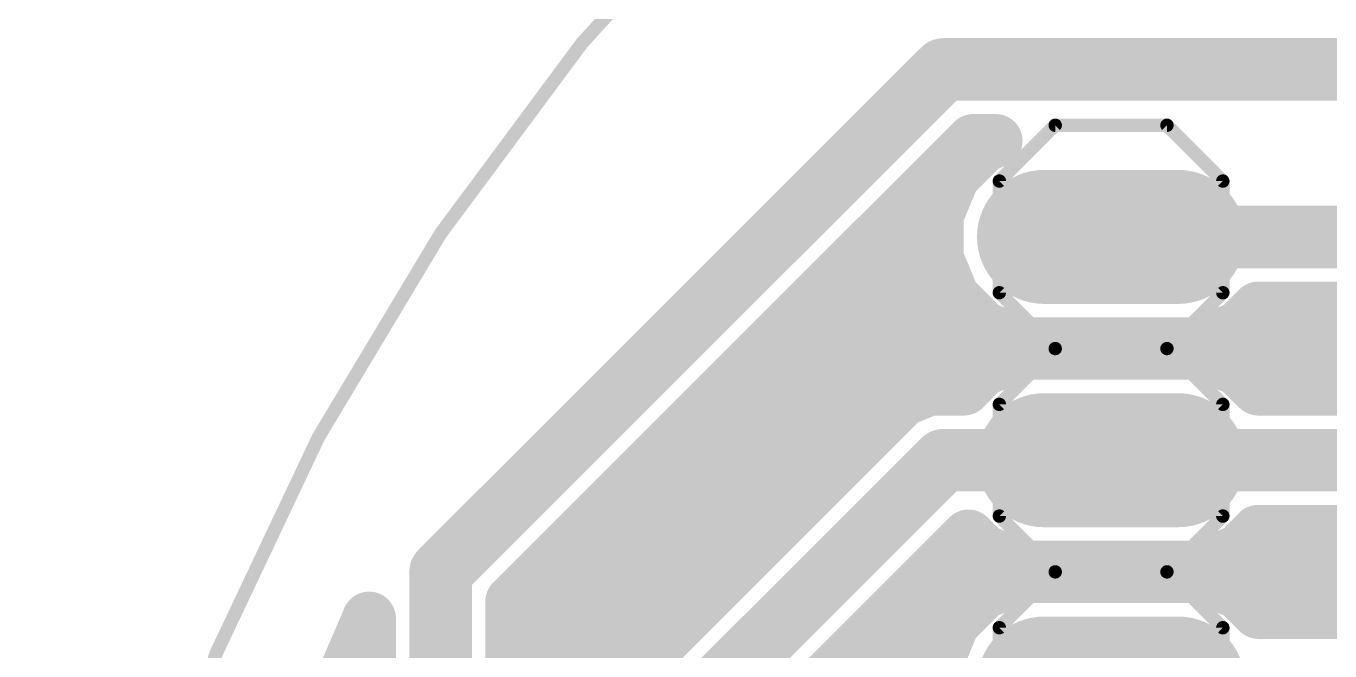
# Model space of a CAD drawing. Extents: x 30.8 to 86, y 18.1 to 73.3.
# Drawn here: x 30.85 to 45.67, y 56.25 to 63.36 of the extents above; entities that cross this region are included whole.
import ezdxf

# ---------------------------------------------------------------- set-up
doc = ezdxf.new("R2010")
doc.units = 0
for name, color, linetype in [('16', 132, 'CONTINUOUS'), ('17', 110, 'CONTINUOUS'), ('20', 31, 'CONTINUOUS'), ('21', 253, 'CONTINUOUS'), ('51', 253, 'CONTINUOUS')]:
    doc.layers.add(name, color=color, linetype=linetype)

# ---------------------------------------------------------------- blocks, each defined once
blk = doc.blocks.new('RECT')
blk.add_solid([(-0.5, -0.5), (0.5, -0.5), (-0.5, 0.5), (0.5, 0.5)])
blk = doc.blocks.new('LONGP100')
at = {"const_width": 1}
blk.add_lwpolyline([(-0.5, 0), (0.5, 0)], dxfattribs=at)
at = {"const_width": 0.5}
for points in [[(-0.5, 0.25, 1), (-0.5, -0.25)], [(0.5, -0.25, 1), (0.5, 0.25)]]:
    blk.add_lwpolyline(points, format="xyb", dxfattribs=at)

msp = doc.modelspace()

# ---------------------------------------------------------------- linework, layer by layer
at = {"layer": '16'}
for points, const_width in [([(35.56, 57.15), (41.275, 62.865)], 0.7112), ([(41.275, 62.865), (48.26, 62.865)], 0.7112), ([(36.3728, 56.8133), (41.6117, 62.0522)], 0.6096), ([(41.7274, 61.9936), (41.3844, 61.6506)], 0.6096), ([(41.6117, 62.0522), (41.8689, 62.0522)], 0.6096), ([(41.8689, 62.0522), (41.7274, 61.9936)], 0.6096), ([(41.3844, 61.6506), (41.1988, 61.2025)], 0.6096), ([(41.1291, 61.5696), (41.3509, 61.5696)], 0.6096), ([(41.1988, 61.2025), (41.1988, 60.7175)], 0.6096), ([(40.5195, 60.96), (41.1988, 60.96)], 0.6096), ([(43.18, 60.96), (48.26, 60.96)], 0.7112), ([(41.1988, 60.7175), (41.3844, 60.2694)], 0.6096), ([(39.9099, 60.3504), (41.3509, 60.3504)], 0.6096), ([(41.3844, 60.2694), (41.7274, 59.9264)], 0.6096), ([(44.6326, 59.9264), (44.8534, 60.1472)], 0.6096), ([(44.8534, 60.1472), (47.9233, 60.1472)], 0.6096), ([(41.7274, 59.9264), (42.1755, 59.7408)], 0.6096), ([(44.1845, 59.7408), (44.6326, 59.9264)], 0.6096), ([(39.3003, 59.7408), (42.1755, 59.7408)], 0.6096), ([(42.1755, 59.7408), (44.1845, 59.7408)], 0.6096), ([(44.1845, 59.7408), (48.3297, 59.7408)], 0.6096), ([(42.1755, 59.6392), (41.7274, 59.4536)], 0.6096), ([(44.1845, 59.6392), (42.1755, 59.6392)], 0.6096), ([(44.6326, 59.4536), (44.1845, 59.6392)], 0.6096), ([(41.7274, 59.4536), (41.5066, 59.2328)], 0.6096), ([(44.8534, 59.2328), (44.6326, 59.4536)], 0.6096), ([(38.6907, 59.1312), (40.868, 59.1312)], 0.6096), ([(41.1133, 59.2328), (40.8146, 59.1091)], 0.6096), ([(41.5066, 59.2328), (41.1133, 59.2328)], 0.6096), ([(45.9888, 59.2328), (44.8534, 59.2328)], 0.6096), ([(40.8146, 59.1091), (40.5859, 58.8804)], 0.6096), ([(40.5859, 58.8804), (37.4109, 55.7054)], 0.6096), ([(38.1, 55.245), (41.275, 58.42)], 0.7112), ([(38.0811, 58.5216), (40.2271, 58.5216)], 0.6096), ([(41.275, 58.42), (43.18, 58.42)], 0.7112), ([(43.18, 58.42), (46.99, 58.42)], 0.7112), ([(37.4715, 57.912), (39.6175, 57.912)], 0.6096), ([(38.9128, 54.9083), (41.5591, 57.5547)], 0.6096), ([(41.5591, 57.5547), (41.7274, 57.3864)], 0.6096), ([(44.6326, 57.3864), (44.8534, 57.6072)], 0.6096), ([(44.8534, 57.6072), (45.9888, 57.6072)], 0.6096), ([(41.7274, 57.3864), (42.1755, 57.2008)], 0.6096), ([(44.1845, 57.2008), (44.6326, 57.3864)], 0.6096), ([(35.56, 50.8), (35.56, 57.15)], 0.7112), ([(36.8619, 57.3024), (39.0079, 57.3024)], 0.6096), ([(41.3069, 57.3024), (41.9302, 57.3024)], 0.6096), ([(42.1755, 57.2008), (44.1845, 57.2008)], 0.6096), ([(44.4298, 57.3024), (46.3363, 57.3024)], 0.6096), ([(42.1755, 57.0992), (41.7274, 56.9136)], 0.6096), ([(44.1845, 57.0992), (42.1755, 57.0992)], 0.6096), ([(44.6326, 56.9136), (44.1845, 57.0992)], 0.6096), ([(41.7274, 56.9136), (41.3844, 56.5706)], 0.6096), ([(44.8534, 56.6928), (44.6326, 56.9136)], 0.6096), ([(36.3728, 52.0192), (36.3728, 56.8133)], 0.6096), ([(33.8954, 54.6462), (34.7472, 56.6208)], 0.6096), ([(34.7472, 56.6208), (34.7472, 52.0192)], 0.6096), ([(36.3728, 56.6928), (38.3983, 56.6928)], 0.6096), ([(40.6973, 56.6928), (41.5066, 56.6928)], 0.6096), ([(47.8938, 56.6928), (44.8534, 56.6928)], 0.6096), ([(44.8534, 56.6928), (47.8938, 56.6928)], 0.6096), ([(41.3844, 56.5706), (41.1988, 56.1225)], 0.6096), ([(34.5153, 56.0832), (34.7472, 56.0832)], 0.6096), ([(36.3728, 56.0832), (37.7887, 56.0832)], 0.6096), ([(40.0877, 56.0832), (41.1988, 56.0832)], 0.6096), ([(41.1988, 56.1225), (41.1988, 55.6375)], 0.6096)]:
    msp.add_lwpolyline(points, dxfattribs=dict(at, const_width=const_width))
for points, const_width in [([(41.275, 63.0428, 1), (41.275, 62.6872)], 0.3556), ([(41.4007, 62.7393, 1), (41.1493, 62.9907)], 0.3556), ([(41.6117, 62.2046, 1), (41.6117, 61.8998)], 0.3048), ([(41.7194, 61.9444, 1), (41.5039, 62.16)], 0.3048), ([(41.6691, 62.1344, 1), (41.7857, 61.8528)], 0.3048), ([(41.8351, 61.8858, 1), (41.6196, 62.1013)], 0.3048), ([(41.9272, 61.9114, 1), (41.8106, 62.193)], 0.3048), ([(41.8689, 61.8998, 1), (41.8689, 62.2046)], 0.3048), ([(41.5252, 61.5923, 1), (41.2436, 61.7089)], 0.3048), ([(41.1291, 61.722, 1), (41.1291, 61.4172)], 0.3048), ([(41.2766, 61.7584, 1), (41.4922, 61.5429)], 0.3048), ([(41.3509, 61.4172, 1), (41.3509, 61.722)], 0.3048), ([(41.3512, 61.2025, 1), (41.0464, 61.2025)], 0.3048), ([(41.058, 61.2608, 1), (41.3396, 61.1442)], 0.3048), ([(40.5195, 61.1124, 1), (40.5195, 60.8076)], 0.3048), ([(41.1988, 60.8076, 1), (41.1988, 61.1124)], 0.3048), ([(43.18, 61.1378, 1), (43.18, 60.7822)], 0.3556), ([(41.3396, 60.7758, 1), (41.058, 60.6592)], 0.3048), ([(41.0464, 60.7175, 1), (41.3512, 60.7175)], 0.3048), ([(39.9099, 60.5028, 1), (39.9099, 60.198)], 0.3048), ([(41.3509, 60.198, 1), (41.3509, 60.5028)], 0.3048), ([(41.4922, 60.3771, 1), (41.2766, 60.1616)], 0.3048), ([(41.2436, 60.2111, 1), (41.5252, 60.3277)], 0.3048), ([(44.8534, 60.2996, 1), (44.8534, 59.9948)], 0.3048), ([(44.9612, 60.0394, 1), (44.7456, 60.255)], 0.3048), ([(41.7857, 60.0672, 1), (41.6691, 59.7856)], 0.3048), ([(41.6196, 59.8186, 1), (41.8351, 60.0342)], 0.3048), ([(44.5249, 60.0342, 1), (44.7404, 59.8187)], 0.3048), ([(44.6909, 59.7856, 1), (44.5743, 60.0672)], 0.3048), ([(39.3003, 59.8932, 1), (39.3003, 59.5884)], 0.3048), ([(42.1755, 59.8932, 1), (42.1755, 59.5884)], 0.3048), ([(42.1172, 59.6, 1), (42.2338, 59.8816)], 0.3048), ([(42.1755, 59.5884, 1), (42.1755, 59.8932)], 0.3048), ([(44.1845, 59.8932, 1), (44.1845, 59.5884)], 0.3048), ([(44.1262, 59.8816, 1), (44.2428, 59.6)], 0.3048), ([(44.1845, 59.5884, 1), (44.1845, 59.8932)], 0.3048), ([(42.1755, 59.7916, 1), (42.1755, 59.4868)], 0.3048), ([(42.2338, 59.4984, 1), (42.1172, 59.78)], 0.3048), ([(44.2428, 59.78, 1), (44.1262, 59.4984)], 0.3048), ([(44.1845, 59.4868, 1), (44.1845, 59.7916)], 0.3048), ([(41.6691, 59.5944, 1), (41.7857, 59.3128)], 0.3048), ([(41.8351, 59.3458, 1), (41.6196, 59.5613)], 0.3048), ([(44.7404, 59.5613, 1), (44.5249, 59.3458)], 0.3048), ([(44.5743, 59.3128, 1), (44.6909, 59.5944)], 0.3048), ([(38.6907, 59.2836, 1), (38.6907, 58.9788)], 0.3048), ([(40.868, 58.9788, 1), (40.868, 59.2836)], 0.3048), ([(41.1133, 59.3852, 1), (41.1133, 59.0804)], 0.3048), ([(41.1716, 59.092, 1), (41.055, 59.3736)], 0.3048), ([(41.3988, 59.3406, 1), (41.6144, 59.125)], 0.3048), ([(41.5066, 59.0804, 1), (41.5066, 59.3852)], 0.3048), ([(44.8534, 59.3852, 1), (44.8534, 59.0804)], 0.3048), ([(44.7456, 59.125, 1), (44.9612, 59.3406)], 0.3048), ([(40.7563, 59.2499, 1), (40.8729, 58.9683)], 0.3048), ([(40.9223, 59.0013, 1), (40.7068, 59.2168)], 0.3048), ([(40.4782, 58.9882, 1), (40.6937, 58.7726)], 0.3048), ([(40.6937, 58.7726, 1), (40.4782, 58.9882)], 0.3048), ([(38.0811, 58.674, 1), (38.0811, 58.3692)], 0.3048), ([(40.2271, 58.3692, 1), (40.2271, 58.674)], 0.3048), ([(41.275, 58.5978, 1), (41.275, 58.2422)], 0.3556), ([(41.4007, 58.2943, 1), (41.1493, 58.5457)], 0.3556), ([(43.18, 58.5978, 1), (43.18, 58.2422)], 0.3556), ([(43.18, 58.2422, 1), (43.18, 58.5978)], 0.3556), ([(37.4715, 58.0644, 1), (37.4715, 57.7596)], 0.3048), ([(39.6175, 57.7596, 1), (39.6175, 58.0644)], 0.3048), ([(41.6669, 57.6624, 1), (41.4514, 57.4469)], 0.3048), ([(41.6669, 57.4469, 1), (41.4514, 57.6624)], 0.3048), ([(44.8534, 57.7596, 1), (44.8534, 57.4548)], 0.3048), ([(44.9612, 57.4994, 1), (44.7456, 57.715)], 0.3048), ([(41.7857, 57.5272, 1), (41.6691, 57.2456)], 0.3048), ([(41.6196, 57.2787, 1), (41.8351, 57.4942)], 0.3048), ([(44.5249, 57.4942, 1), (44.7404, 57.2787)], 0.3048), ([(44.6909, 57.2456, 1), (44.5743, 57.5272)], 0.3048), ([(35.7378, 57.15, 1), (35.3822, 57.15)], 0.3556), ([(36.8619, 57.4548, 1), (36.8619, 57.15)], 0.3048), ([(39.0079, 57.15, 1), (39.0079, 57.4548)], 0.3048), ([(41.3069, 57.4548, 1), (41.3069, 57.15)], 0.3048), ([(41.9302, 57.15, 1), (41.9302, 57.4548)], 0.3048), ([(42.1755, 57.3532, 1), (42.1755, 57.0484)], 0.3048), ([(44.1845, 57.0484, 1), (44.1845, 57.3532)], 0.3048), ([(44.4298, 57.4548, 1), (44.4298, 57.15)], 0.3048), ([(35.4343, 57.2757, 1), (35.6857, 57.0243)], 0.3556), ([(42.1755, 57.2516, 1), (42.1755, 56.9468)], 0.3048), ([(42.1172, 57.06, 1), (42.2338, 57.3416)], 0.3048), ([(42.2338, 56.9584, 1), (42.1172, 57.24)], 0.3048), ([(44.1262, 57.3416, 1), (44.2428, 57.06)], 0.3048), ([(44.2428, 57.24, 1), (44.1262, 56.9584)], 0.3048), ([(44.1845, 56.9468, 1), (44.1845, 57.2516)], 0.3048), ([(41.6691, 57.0544, 1), (41.7857, 56.7728)], 0.3048), ([(41.8351, 56.8058, 1), (41.6196, 57.0213)], 0.3048), ([(44.7404, 57.0213, 1), (44.5249, 56.8058)], 0.3048), ([(44.5743, 56.7728, 1), (44.6909, 57.0544)], 0.3048), ([(36.5252, 56.8133, 1), (36.2204, 56.8133)], 0.3048), ([(36.265, 56.9211, 1), (36.4806, 56.7056)], 0.3048), ([(34.8996, 56.6208, 1), (34.5948, 56.6208)], 0.3048), ([(34.8871, 56.5605, 1), (34.6073, 56.6812)], 0.3048), ([(36.3728, 56.8452, 1), (36.3728, 56.5404)], 0.3048), ([(38.3983, 56.5404, 1), (38.3983, 56.8452)], 0.3048), ([(40.6973, 56.8452, 1), (40.6973, 56.5404)], 0.3048), ([(41.5066, 56.5404, 1), (41.5066, 56.8452)], 0.3048), ([(44.8534, 56.8452, 1), (44.8534, 56.5404)], 0.3048), ([(44.8534, 56.8452, 1), (44.8534, 56.5404)], 0.3048), ([(44.7456, 56.585, 1), (44.9612, 56.8006)], 0.3048), ([(41.2766, 56.6784, 1), (41.4922, 56.4629)], 0.3048), ([(41.5252, 56.5123, 1), (41.2436, 56.6289)], 0.3048), ([(34.5153, 56.2356, 1), (34.5153, 55.9308)], 0.3048), ([(34.7472, 55.9308, 1), (34.7472, 56.2356)], 0.3048), ([(36.3728, 56.2356, 1), (36.3728, 55.9308)], 0.3048), ([(37.7887, 55.9308, 1), (37.7887, 56.2356)], 0.3048), ([(40.0877, 56.2356, 1), (40.0877, 55.9308)], 0.3048), ([(41.3512, 56.1225, 1), (41.0464, 56.1225)], 0.3048), ([(41.058, 56.1808, 1), (41.3396, 56.0642)], 0.3048), ([(41.1988, 55.9308, 1), (41.1988, 56.2356)], 0.3048)]:
    msp.add_lwpolyline(points, format="xyb", dxfattribs=dict(at, const_width=const_width))
at = {"layer": '20', "const_width": 0.1524}
msp.add_lwpolyline([(58.42, 18.2245, 1), (58.42, 73.2155, 1), (58.42, 18.2245)], format="xyb", dxfattribs=at)
at = {"layer": '21', "const_width": 0.1524}
for points in [[(41.91, 61.595), (42.545, 62.23)], [(42.545, 62.23), (43.815, 62.23)], [(43.815, 62.23), (44.45, 61.595)], [(41.91, 60.325), (41.91, 61.595)], [(44.45, 61.595), (44.45, 60.325)], [(42.545, 59.69), (41.91, 60.325)], [(44.45, 60.325), (43.815, 59.69)], [(41.91, 59.055), (42.545, 59.69)], [(42.545, 59.69), (43.815, 59.69)], [(43.815, 59.69), (44.45, 59.055)], [(41.91, 57.785), (41.91, 59.055)], [(44.45, 59.055), (44.45, 57.785)], [(42.545, 57.15), (41.91, 57.785)], [(44.45, 57.785), (43.815, 57.15)], [(41.91, 56.515), (42.545, 57.15)], [(42.545, 57.15), (43.815, 57.15)], [(43.815, 57.15), (44.45, 56.515)], [(41.91, 55.245), (41.91, 56.515)], [(44.45, 56.515), (44.45, 55.245)]]:
    msp.add_lwpolyline(points, dxfattribs=at)
at = {"layer": '21', "const_width": 0.0762}
for points in [[(42.545, 62.2681, 1), (42.545, 62.1919)], [(42.5719, 62.2031, 1), (42.5181, 62.2569)], [(43.8419, 62.2569, 1), (43.7881, 62.2031)], [(43.815, 62.1919, 1), (43.815, 62.2681)], [(41.9481, 61.595, 1), (41.8719, 61.595)], [(41.8831, 61.6219, 1), (41.9369, 61.5681)], [(44.4881, 61.595, 1), (44.4119, 61.595)], [(44.4231, 61.5681, 1), (44.4769, 61.6219)], [(41.8719, 60.325, 1), (41.9481, 60.325)], [(41.9369, 60.3519, 1), (41.8831, 60.2981)], [(44.4119, 60.325, 1), (44.4881, 60.325)], [(44.4769, 60.2981, 1), (44.4231, 60.3519)], [(42.545, 59.7281, 1), (42.545, 59.6519)], [(42.5719, 59.6631, 1), (42.5181, 59.7169)], [(42.5181, 59.6631, 1), (42.5719, 59.7169)], [(43.8419, 59.7169, 1), (43.7881, 59.6631)], [(43.7881, 59.7169, 1), (43.8419, 59.6631)], [(43.815, 59.6519, 1), (43.815, 59.7281)], [(41.9481, 59.055, 1), (41.8719, 59.055)], [(44.4881, 59.055, 1), (44.4119, 59.055)], [(41.8831, 59.0819, 1), (41.9369, 59.0281)], [(44.4231, 59.0281, 1), (44.4769, 59.0819)], [(41.8719, 57.785, 1), (41.9481, 57.785)], [(41.9369, 57.8119, 1), (41.8831, 57.7581)], [(44.4119, 57.785, 1), (44.4881, 57.785)], [(44.4769, 57.7581, 1), (44.4231, 57.8119)], [(42.545, 57.1881, 1), (42.545, 57.1119)], [(42.5719, 57.1231, 1), (42.5181, 57.1769)], [(42.5181, 57.1231, 1), (42.5719, 57.1769)], [(43.8419, 57.1769, 1), (43.7881, 57.1231)], [(43.7881, 57.1769, 1), (43.8419, 57.1231)], [(43.815, 57.1119, 1), (43.815, 57.1881)], [(41.9481, 56.515, 1), (41.8719, 56.515)], [(41.8831, 56.5419, 1), (41.9369, 56.4881)], [(44.4881, 56.515, 1), (44.4119, 56.515)], [(44.4231, 56.4881, 1), (44.4769, 56.5419)]]:
    msp.add_lwpolyline(points, format="xyb", dxfattribs=at)

# ---------------------------------------------------------------- block references
at = {"layer": '17', "xscale": 1.524, "yscale": 1.524, "rotation": 180}
for p in [(43.18, 60.96), (43.18, 60.96), (43.18, 58.42), (43.18, 58.42), (43.18, 55.88), (43.18, 55.88)]:
    msp.add_blockref('LONGP100', p, dxfattribs=at)
at = {"layer": '51', "xscale": 0.508, "yscale": 0.508, "rotation": 90}
for p in [(43.18, 60.96), (43.18, 58.42)]:
    msp.add_blockref('RECT', p, dxfattribs=at)

doc.saveas('drawing.dxf')
